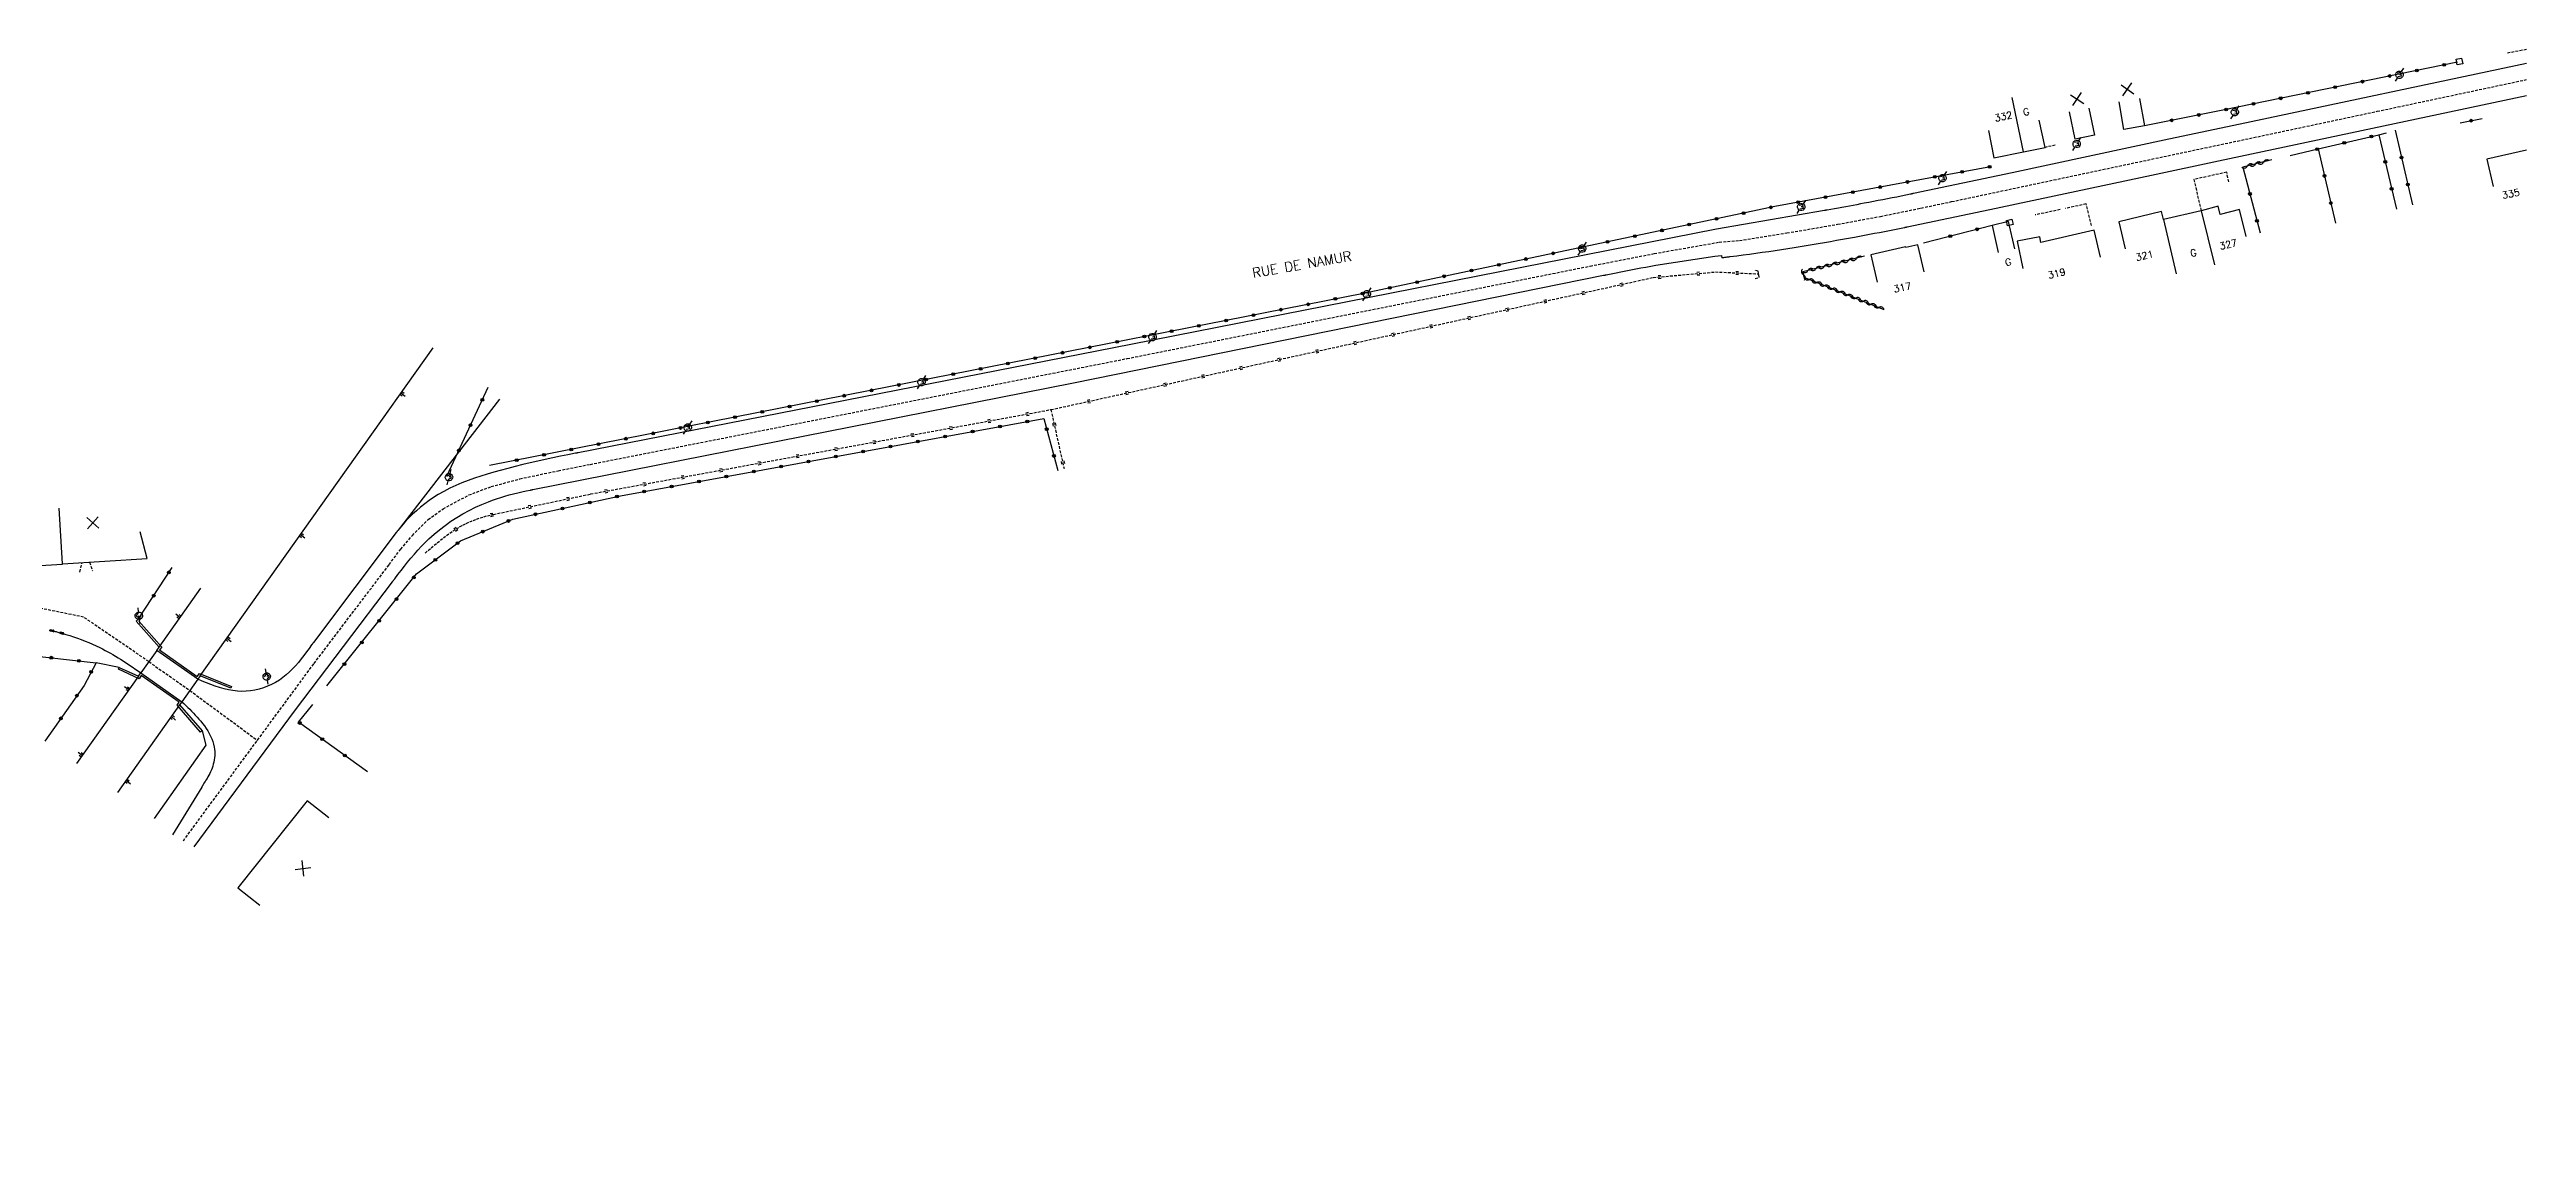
# Model space of a CAD drawing. Header units: millimetres. Extents: x 138000 to 139000, y 124000 to 124998.
# Drawn here: x 138554.7 to 139000, y 124000 to 124196.3 of the extents above; entities that cross this region are included whole.
import ezdxf
from ezdxf.enums import TextEntityAlignment as Align

# ---------------------------------------------------------------- set-up
doc = ezdxf.new("R2010")
doc.units = ezdxf.units.MM
doc.linetypes.add('DASHED', pattern=[0.75, 0.5, -0.25])
doc.layers.get('0').update_dxf_attribs({"linetype": 'CONTINUOUS'})
for name, color, linetype in [('W0001', 6, 'DASHED'), ('W0008', 7, 'CONTINUOUS'), ('W0100', 7, 'CONTINUOUS'), ('W0112', 1, 'DASHED'), ('W0120', 7, 'CONTINUOUS'), ('W0211', 2, 'CONTINUOUS'), ('W0220', 5, 'DASHED'), ('W0310', 3, 'CONTINUOUS'), ('W0322', 7, 'CONTINUOUS'), ('W0400', 7, 'CONTINUOUS'), ('W0471', 7, 'CONTINUOUS'), ('W0989', 7, 'CONTINUOUS'), ('W0991', 7, 'CONTINUOUS'), ('W1102', 7, 'CONTINUOUS')]:
    doc.layers.add(name, color=color, linetype=linetype)
doc.styles.get("Standard").update_dxf_attribs({"font": 'romans.shx', "width": 0.85})

# ---------------------------------------------------------------- blocks, each defined once
blk = doc.blocks.new('t211o')
at = {"color": 0, "linetype": 'Continuous'}
for p, q in [((-0.29, 0.5), (-0.29, 0)), ((0, 1), (0, 0)), ((0.29, 0.5), (0.29, 0))]:
    blk.add_line(p, q, dxfattribs=at)
blk = doc.blocks.new('t112o')
at = {"color": 0, "linetype": 'Continuous'}
for p, q in [((-0.5, 0.5), (0.5, 0.5)), ((-0.5, -0.5), (-0.5, 0.5)), ((0.5, 0.5), (0.5, -0.5)), ((0.5, -0.5), (-0.5, -0.5))]:
    blk.add_line(p, q, dxfattribs=at)
blk = doc.blocks.new('T471')
for p, q in [((-0.333334, 0.333334), (-0.333334, -0.333334)), ((-0.333334, 0.333334), (0.333334, 0.333334)), ((-0.333334, 0), (0, 0)), ((0.500001, 0.500001), (1.000002, 1.000002)), ((-0.500001, -0.500001), (-1.000002, -1.000002)), ((-0.333334, -0.333334), (0.333334, -0.333334))]:
    blk.add_line(p, q)
blk.add_ellipse((0, 0), major_axis=(0.471405, 0.471405), ratio=1, start_param=5.4977871438, end_param=11.780972451)
blk = doc.blocks.new('T400')
for p, q in [((-0.15, 0.3), (0.15, 0.3)), ((-0.15, -0.25), (-0.15, 0.3)), ((-0.15, 0.15), (0.15, 0.15)), ((-0.15, 0), (0.15, 0)), ((0.15, 0.3), (0.15, -0.25)), ((-0.15, -0.15), (0.15, -0.15)), ((-0.15, -0.25), (-0.15, -0.3)), ((-0.15, -0.3), (0.15, -0.3)), ((0.15, -0.3), (0.15, -0.25))]:
    blk.add_line(p, q)
blk = doc.blocks.new('t220o')
at = {"color": 0, "linetype": 'Continuous'}
for p, q in [((-0.25, 0.25), (0.25, 0.25)), ((-0.25, -0.25), (0.25, -0.25))]:
    blk.add_line(p, q, dxfattribs=at)
blk = doc.blocks.new('t310o')
at = {"color": 0, "linetype": 'Continuous'}
for centre, start, end in [((-0.5, 0.38), 216.8699, 323.1304), ((0.5, -0.37), 36.8699, 143.1303)]:
    blk.add_arc(centre, 0.625, start, end, dxfattribs=at)
blk = doc.blocks.new('t322o')
at = {"color": 0, "linetype": 'Continuous'}
for radius in [0.25, 0.15]:
    blk.add_circle((0, 0), radius, dxfattribs=at)
blk = doc.blocks.new('t991o')
at = {"color": 0, "linetype": 'Continuous'}
for p, q in [((-1, 1), (1, -1)), ((-1, -1), (1, 1))]:
    blk.add_line(p, q, dxfattribs=at)

msp = doc.modelspace()

# ---------------------------------------------------------------- linework, layer by layer
at = {"layer": 'W0001'}
for points in [[(138578.77, 124054.06), (138602.28, 124085.96), (138615.77, 124103.71), (138617.84, 124106.48), (138619.94, 124108.96), (138622.78, 124111.82), (138625.45, 124113.73), (138630.08, 124116.23), (138634.09, 124117.73), (138639.25, 124119.13), (138646.17, 124120.6), (138651.89, 124121.74), (138748.44, 124140.76), (138831.67, 124157.39), (138843.2, 124159.64), (138854.88, 124161.69), (138858.52, 124161.98), (138867.05, 124163.34), (138876.17, 124164.9), (138883.88, 124166.33), (138891.14, 124167.81), (138896.66, 124168.98), (138973.17, 124185.21), (139000, 124190.91)], [(138572.55, 124086.27), (138560.84, 124094.27), (138560.84, 124094.27), (138549.34, 124096.62), (138549.34, 124096.62), (138534.45, 124094.48), (138529.94, 124093.08), (138486.38, 124079.77), (138481.05, 124078.11), (138472.36, 124075.21), (138463.62, 124071.92), (138458.64, 124069.84), (138435.48, 124059.48), (138407.55, 124046.8), (138384.27, 124035.72), (138373.78, 124030.7), (138369, 124028.26), (138363.36, 124025.2), (138356.41, 124021.23), (138356.41, 124021.23), (138344.38, 124013.41), (138323.91, 124000)], [(138572.55, 124086.27), (138579.94, 124081.09)], [(138579.94, 124081.09), (138592.09, 124072.12)]]:
    msp.add_lwpolyline(points, dxfattribs=at)
at = {"layer": 'W0008'}
for points in [[(139000, 124193.83), (138948.56, 124182.91), (138935.72, 124180.2), (138907.56, 124174.18), (138889.78, 124170.43), (138889.73, 124170.42), (138889.67, 124170.41), (138889.62, 124170.4), (138889.58, 124170.39), (138889.53, 124170.38), (138889.47, 124170.37), (138889.42, 124170.36), (138889.38, 124170.34), (138889.33, 124170.34), (138889.27, 124170.33), (138888.44, 124170.15), (138887.61, 124169.98), (138886.78, 124169.8), (138885.95, 124169.64), (138885.12, 124169.48), (138884.28, 124169.3), (138883.45, 124169.15), (138882.62, 124168.98), (138881.78, 124168.83), (138880.95, 124168.67), (138880.28, 124168.55), (138879.62, 124168.42), (138878.95, 124168.3), (138878.3, 124168.18), (138877.62, 124168.06), (138876.95, 124167.94), (138876.3, 124167.82), (138875.62, 124167.7), (138874.97, 124167.58), (138874.3, 124167.46), (138874.3, 124167.46), (138874.25, 124167.45), (138874.19, 124167.45), (138874.14, 124167.44), (138874.09, 124167.43), (138874.05, 124167.41), (138873.98, 124167.41), (138873.94, 124167.4), (138873.89, 124167.39), (138873.83, 124167.38), (138873.78, 124167.38)], [(139000, 124187.98), (138944.64, 124176.25), (138932.62, 124173.7), (138903.5, 124167.52), (138888.64, 124164.38), (138888.59, 124164.37), (138888.55, 124164.36), (138888.5, 124164.35), (138888.45, 124164.34), (138888.42, 124164.34), (138888.38, 124164.33), (138888.33, 124164.31), (138888.28, 124164.3), (138888.23, 124164.3), (138888.2, 124164.29), (138887.3, 124164.1), (138886.41, 124163.92), (138885.5, 124163.74), (138884.61, 124163.57), (138883.7, 124163.39), (138882.81, 124163.22), (138881.91, 124163.05), (138881.02, 124162.88), (138880.11, 124162.71), (138879.2, 124162.55), (138878.12, 124162.35), (138877.05, 124162.16), (138875.95, 124161.96), (138874.88, 124161.77), (138873.78, 124161.58), (138872.69, 124161.4), (138871.61, 124161.21), (138870.52, 124161.03), (138869.44, 124160.85), (138868.34, 124160.67), (138867.2, 124160.49), (138866.05, 124160.31), (138864.91, 124160.13), (138863.77, 124159.96), (138862.61, 124159.8), (138861.47, 124159.63), (138860.31, 124159.48), (138859.16, 124159.32), (138858.02, 124159.17), (138856.86, 124159.03), (138856.86, 124159.03), (138856.7, 124159.02), (138856.56, 124159), (138856.41, 124158.98), (138856.25, 124158.96), (138856.09, 124158.95), (138855.94, 124158.93), (138855.8, 124158.91), (138855.64, 124158.89), (138855.48, 124158.88), (138855.33, 124158.86)], [(138873.78, 124167.38), (138854.39, 124164.02), (138749.11, 124143.29), (138649.73, 124123.82), (138649.69, 124123.81), (138649.64, 124123.8), (138649.59, 124123.8), (138649.55, 124123.79), (138649.5, 124123.78), (138649.47, 124123.77), (138649.42, 124123.77), (138649.38, 124123.75), (138649.33, 124123.74), (138649.28, 124123.73), (138647.92, 124123.46), (138646.56, 124123.19), (138645.2, 124122.91), (138643.84, 124122.62), (138642.48, 124122.32), (138641.14, 124122.01), (138639.78, 124121.7), (138638.42, 124121.36), (138637.08, 124121.02), (138635.73, 124120.66), (138634.56, 124120.34), (138633.41, 124120), (138632.25, 124119.64), (138631.11, 124119.26), (138629.98, 124118.85), (138628.86, 124118.41), (138627.75, 124117.95), (138626.67, 124117.44), (138625.61, 124116.88), (138624.56, 124116.29), (138623.75, 124115.77), (138622.94, 124115.23), (138622.16, 124114.65), (138621.41, 124114.05), (138620.66, 124113.41), (138619.95, 124112.76), (138619.27, 124112.08), (138618.59, 124111.37), (138617.97, 124110.64), (138617.36, 124109.88), (138617.33, 124109.84), (138617.3, 124109.8), (138617.27, 124109.76), (138617.23, 124109.72), (138617.2, 124109.67), (138617.17, 124109.63), (138617.14, 124109.59), (138617.11, 124109.55), (138617.08, 124109.51), (138617.05, 124109.46), (138617.05, 124109.46), (138602.17, 124089.73), (138602.14, 124089.68), (138602.11, 124089.63), (138602.06, 124089.59), (138602.03, 124089.55), (138602, 124089.5), (138601.97, 124089.45), (138601.94, 124089.41), (138601.91, 124089.37), (138601.86, 124089.32), (138601.83, 124089.27), (138601.36, 124088.65), (138600.89, 124088.02), (138600.42, 124087.38), (138599.95, 124086.76), (138599.45, 124086.14), (138598.95, 124085.54), (138598.42, 124084.96), (138597.88, 124084.41), (138597.28, 124083.88), (138596.67, 124083.39), (138596.03, 124082.95), (138595.34, 124082.53), (138594.64, 124082.16), (138593.92, 124081.84), (138593.17, 124081.56), (138592.41, 124081.33), (138591.64, 124081.15), (138590.86, 124081.02), (138590.08, 124080.95), (138589.3, 124080.92), (138588.48, 124080.96), (138587.67, 124081.05), (138586.88, 124081.2), (138586.08, 124081.39), (138585.28, 124081.62), (138584.48, 124081.88), (138583.7, 124082.16), (138582.92, 124082.46), (138582.14, 124082.78), (138581.36, 124083.1)], [(138580.7, 124052.99), (138598.73, 124077.38), (138616.34, 124100.61), (138616.39, 124100.66), (138616.42, 124100.73), (138616.47, 124100.78), (138616.52, 124100.84), (138616.56, 124100.9), (138616.59, 124100.95), (138616.64, 124101.01), (138616.69, 124101.06), (138616.73, 124101.12), (138616.77, 124101.18), (138617.34, 124101.93), (138617.92, 124102.68), (138618.5, 124103.42), (138619.09, 124104.16), (138619.69, 124104.89), (138620.3, 124105.61), (138620.92, 124106.31), (138621.56, 124107), (138622.23, 124107.68), (138622.91, 124108.34), (138623.84, 124109.19), (138624.81, 124109.99), (138625.83, 124110.77), (138626.86, 124111.5), (138627.94, 124112.19), (138629.03, 124112.84), (138630.14, 124113.45), (138631.28, 124114.02), (138632.44, 124114.54), (138633.61, 124115.02), (138633.61, 124115.02), (138634.34, 124115.3), (138635.09, 124115.55), (138635.84, 124115.8), (138636.59, 124116.02), (138637.36, 124116.24), (138638.11, 124116.44), (138638.88, 124116.62), (138639.64, 124116.8), (138640.42, 124116.97), (138641.19, 124117.12), (138641.23, 124117.13), (138641.28, 124117.14), (138641.31, 124117.15), (138641.36, 124117.16), (138641.41, 124117.17), (138641.45, 124117.18), (138641.5, 124117.19), (138641.55, 124117.2), (138641.58, 124117.2), (138641.62, 124117.21), (138738.78, 124136.39), (138834.09, 124155.73), (138834.14, 124155.73), (138834.19, 124155.74), (138834.23, 124155.76), (138834.28, 124155.77), (138834.33, 124155.77), (138834.38, 124155.78), (138834.41, 124155.79), (138834.45, 124155.8), (138834.5, 124155.8), (138834.55, 124155.82), (138835.44, 124156), (138836.33, 124156.17), (138837.22, 124156.35), (138838.11, 124156.53), (138839, 124156.7), (138839.89, 124156.88), (138840.8, 124157.05), (138841.69, 124157.21), (138842.58, 124157.37), (138843.47, 124157.53), (138844.66, 124157.73), (138845.83, 124157.92), (138847.02, 124158.11), (138848.19, 124158.29), (138849.38, 124158.47), (138850.56, 124158.64), (138851.75, 124158.8), (138852.92, 124158.98), (138854.11, 124159.14), (138855.27, 124159.3), (138855.33, 124158.86)], [(138554.66, 124091.95), (138555.16, 124091.84), (138555.33, 124091.79), (138555.52, 124091.75), (138555.69, 124091.7), (138555.88, 124091.66), (138556.05, 124091.61), (138556.22, 124091.56), (138556.41, 124091.52), (138556.58, 124091.47), (138556.77, 124091.42), (138556.94, 124091.38), (138556.94, 124091.38), (138557.64, 124091.17), (138558.34, 124090.95), (138559.03, 124090.73), (138559.72, 124090.48), (138560.41, 124090.23), (138561.09, 124089.97), (138561.77, 124089.7), (138562.44, 124089.41), (138563.11, 124089.1), (138563.77, 124088.79), (138563.77, 124088.79), (138564.25, 124088.55), (138564.72, 124088.3), (138565.19, 124088.05), (138565.66, 124087.8), (138566.12, 124087.53), (138566.58, 124087.27), (138567.03, 124086.98), (138567.48, 124086.7), (138567.94, 124086.41), (138568.38, 124086.12), (138568.38, 124086.12), (138568.41, 124086.09), (138568.44, 124086.07), (138568.47, 124086.05), (138568.48, 124086.03), (138568.52, 124086.02), (138568.55, 124085.99), (138568.58, 124085.97), (138568.61, 124085.95), (138568.64, 124085.94), (138568.67, 124085.91), (138571.11, 124084.24)], [(138578.52, 124079.06), (138578.86, 124078.73), (138579.2, 124078.4), (138579.56, 124078.05), (138579.91, 124077.72), (138580.25, 124077.38), (138580.59, 124077.02), (138580.92, 124076.67), (138581.25, 124076.3), (138581.58, 124075.94), (138581.91, 124075.56), (138582.23, 124075.14), (138582.56, 124074.71), (138582.86, 124074.27), (138583.16, 124073.82), (138583.42, 124073.36), (138583.66, 124072.89), (138583.88, 124072.41), (138584.06, 124071.91), (138584.2, 124071.41), (138584.31, 124070.9), (138584.31, 124070.9), (138584.38, 124070.52), (138584.41, 124070.13), (138584.41, 124069.75), (138584.41, 124069.37), (138584.38, 124068.98), (138584.31, 124068.59), (138584.25, 124068.22), (138584.16, 124067.84), (138584.06, 124067.47), (138583.94, 124067.11), (138583.94, 124067.11), (138583.81, 124066.79), (138583.67, 124066.48), (138583.52, 124066.16), (138583.36, 124065.87), (138583.2, 124065.56), (138583.03, 124065.27), (138582.84, 124064.98), (138582.67, 124064.69), (138582.48, 124064.4), (138582.31, 124064.1), (138582.28, 124064.06), (138582.27, 124064.02), (138582.23, 124063.98), (138582.22, 124063.95), (138582.19, 124063.91), (138582.17, 124063.87), (138582.14, 124063.83), (138582.12, 124063.79), (138582.09, 124063.75), (138582.08, 124063.71), (138582.08, 124063.71), (138576.84, 124055.13)]]:
    msp.add_lwpolyline(points, dxfattribs=at)
at = {"layer": 'W0100'}
for points in [[(138921.34, 124185.8), (138922.34, 124180.9), (138918.86, 124180.2), (138917.88, 124185.09)], [(138930.45, 124187.54), (138931.31, 124182.61), (138927.61, 124181.97), (138926.75, 124186.89)], [(138903.28, 124181.74), (138904.27, 124176.84), (138909.58, 124177.91), (138913.47, 124178.73), (138912.42, 124183.62)], [(139000, 124178.25), (138992.88, 124176.58), (138994.02, 124171.71)], [(138949.64, 124162.7), (138948.39, 124167.54), (138944.94, 124166.65), (138944.56, 124168.13), (138941.53, 124167.34), (138934.73, 124165.74), (138934.39, 124167.21), (138926.69, 124165.34), (138927.88, 124160.48)], [(138908.03, 124160.5), (138906.91, 124165.38), (138903.92, 124164.69), (138905.05, 124159.81)], [(138923.42, 124158.98), (138922.3, 124163.85), (138912.7, 124161.65), (138912.5, 124162.66), (138908.47, 124161.86), (138909.44, 124156.95)], [(138891.73, 124156.34), (138890.61, 124161.22), (138888.42, 124160.71), (138888.39, 124160.83), (138882.14, 124159.38), (138883.27, 124154.51)], [(138545.86, 124110.16), (138546.14, 124105.16), (138550.92, 124105.43), (138551.03, 124103.45), (138557.05, 124103.79), (138557.03, 124103.88), (138572.25, 124104.79), (138570.98, 124109.62)], [(138604.92, 124058.16), (138601, 124061.27), (138588.59, 124045.6), (138592.52, 124042.49)]]:
    msp.add_lwpolyline(points, dxfattribs=at)
at = {"layer": 'W0112'}
for points in [[(139000, 124196.32), (138996.33, 124195.62)], [(138915.28, 124179.12), (138913.47, 124178.73)], [(138946.5, 124172.55), (138946.11, 124174.26), (138940.19, 124172.95), (138941.53, 124167.34)], [(138921.83, 124164.69), (138920.86, 124168.55), (138917.12, 124167.75)], [(138916.2, 124167.55), (138911.69, 124166.58)], [(138861.34, 124155.16), (138862.06, 124155.35), (138861.91, 124156.5), (138861.14, 124156.61)], [(138560.19, 124102.38), (138560.58, 124104.09)], [(138561.92, 124104.14), (138562.44, 124102.61)]]:
    msp.add_lwpolyline(points, dxfattribs=at)
at = {"layer": 'W0120'}
for points in [[(138587.28, 124081.49), (138581.81, 124083.72), (138581.36, 124083.1), (138573.98, 124088.29), (138574.42, 124088.88), (138570.31, 124093.53), (138570.7, 124093.95), (138570.95, 124093.7), (138570.78, 124093.52), (138574.88, 124088.9), (138574.48, 124088.37), (138581.28, 124083.59), (138581.69, 124084.15), (138587.41, 124081.82), (138587.28, 124081.49)], [(138573.98, 124088.29), (138571.11, 124084.24)], [(138581.88, 124073.58), (138577.64, 124078.45), (138578.02, 124078.98), (138571.2, 124083.76), (138570.81, 124083.19), (138567.11, 124084.92), (138567.25, 124085.24), (138570.69, 124083.63), (138571.11, 124084.24), (138578.52, 124079.06), (138578.08, 124078.48), (138582.14, 124073.81), (138581.88, 124073.58)], [(138581.36, 124083.1), (138578.52, 124079.06)]]:
    msp.add_lwpolyline(points, dxfattribs=at)
at = {"layer": 'W0211'}
for points in [[(138581.81, 124083.72), (138623.67, 124142.69)], [(138635.61, 124133.44), (138617.36, 124109.88)], [(138574.42, 124088.88), (138581.94, 124099.47)], [(138570.69, 124083.63), (138559.59, 124067.93)], [(138578.08, 124078.48), (138566.95, 124062.72)], [(138582.14, 124073.81), (138582.83, 124071.23), (138573.5, 124058.07)]]:
    msp.add_lwpolyline(points, dxfattribs=at)
at = {"layer": 'W0211', "flags": 128}
msp.add_lwpolyline([(138567.25, 124085.24), (138563.09, 124086.08)], dxfattribs=at)
at = {"layer": 'W0220'}
for points in [[(138734.73, 124131.58), (138843.03, 124155.34), (138854.19, 124156.33), (138862, 124155.98)], [(138622.25, 124105.78), (138622.25, 124105.78), (138622.8, 124106.25), (138623.33, 124106.72), (138623.88, 124107.19), (138624.42, 124107.64), (138624.97, 124108.09), (138625.53, 124108.53), (138626.09, 124108.96), (138626.67, 124109.38), (138627.27, 124109.77), (138627.86, 124110.15), (138628.44, 124110.49), (138629.03, 124110.81), (138629.64, 124111.11), (138630.25, 124111.4), (138630.88, 124111.66), (138631.5, 124111.9), (138632.14, 124112.12), (138632.78, 124112.32), (138633.42, 124112.5), (138634.08, 124112.66), (138634.12, 124112.66), (138634.17, 124112.67), (138634.2, 124112.68), (138634.25, 124112.69), (138634.3, 124112.7), (138634.34, 124112.71), (138634.39, 124112.72), (138634.42, 124112.73), (138634.47, 124112.73), (138634.52, 124112.74), (138651.98, 124116.41), (138734.73, 124131.58), (138737.09, 124120.99)]]:
    msp.add_lwpolyline(points, dxfattribs=at)
at = {"layer": 'W0310'}
for points in [[(138954.2, 124176.46), (138949.03, 124175.19)], [(138881.02, 124159.14), (138869.91, 124156.37), (138870.09, 124155.37), (138884.48, 124149.6)]]:
    msp.add_lwpolyline(points, dxfattribs=at)
at = {"layer": 'W0322'}
for points in [[(138987.59, 124194.05), (138945.44, 124185.42), (138931.31, 124182.61)], [(138957.52, 124177.27), (138962.56, 124178.46), (138962.56, 124178.46), (138973.48, 124181.01), (138973.48, 124181.01), (138974.86, 124181.36)], [(138976.38, 124181.8), (138979.52, 124168.41)], [(138988.09, 124183.15), (138992.03, 124183.91)], [(138962.56, 124178.46), (138965.7, 124165.08)], [(138973.48, 124181.01), (138976.61, 124167.62)], [(138903.62, 124175.26), (138864.86, 124168.09), (138790.92, 124152.48), (138709.83, 124136.49), (138633.8, 124121.52)], [(138949.03, 124175.19), (138952.11, 124163.34)], [(138903.92, 124164.69), (138891.58, 124161.51)], [(138626.2, 124119.71), (138633.59, 124135.63)], [(138604.59, 124081.9), (138620.7, 124102.03), (138628.62, 124107.98), (138637.98, 124111.88), (138657.38, 124116.08), (138733.47, 124129.98), (138735.98, 124120.65)], [(138570.7, 124093.95), (138576.73, 124103.17)], [(138506.97, 124078.82), (138527.3, 124085.82), (138535.95, 124088.27), (138540.67, 124088.59), (138563.09, 124086.08), (138560.91, 124081.98), (138553.84, 124071.98)], [(138611.88, 124066.48), (138599.47, 124075.4), (138602.02, 124078.54)]]:
    msp.add_lwpolyline(points, dxfattribs=at)
at = {"layer": 'W1102'}
for points in [[(138909.58, 124177.91), (138907.56, 124187.7)], [(138934.73, 124165.74), (138937.03, 124156.01)], [(138941.53, 124167.34), (138943.94, 124157.64)], [(138557.03, 124103.88), (138556.44, 124113.88)]]:
    msp.add_lwpolyline(points, dxfattribs=at)

# ---------------------------------------------------------------- block references
at = {"layer": 'W0112'}
for p, rotation in [((138987.95, 124194.18), 280.438948869248), ((138907.1, 124165.23), 282.6064303796418)]:
    msp.add_blockref('t112o', p, dxfattribs=dict(at, rotation=rotation))
at = {"layer": 'W0211'}
for p, rotation in [((138617.89, 124134.55), 230.2928233992534), ((138599.82, 124109.08), 231.7661074938168), ((138578.18, 124094.18), 47.16742649204735), ((138586.59, 124090.45), 230.3644063906757), ((138568.99, 124081.23), 54.16776715170853), ((138576.62, 124076.41), 226.5490920657806), ((138560.64, 124069.41), 53.9168399176293), ((138568.47, 124064.87), 230.9329089489461)]:
    msp.add_blockref('t211o', p, dxfattribs=dict(at, rotation=rotation))
at = {"layer": 'W0220'}
for p, rotation in [((138844.15, 124155.44), 5.082348104826846), ((138851.13, 124156.06), 5.082348104826846), ((138858.11, 124156.15), 357.4238856097843), ((138823.62, 124151.08), 12.3733419526654), ((138830.46, 124152.58), 12.3733419526654), ((138837.3, 124154.08), 12.3733419526654), ((138803.11, 124146.58), 12.3733419526654), ((138809.95, 124148.08), 12.3733419526654), ((138816.78, 124149.58), 12.3733419526654), ((138782.6, 124142.08), 12.3733419526654), ((138789.43, 124143.58), 12.3733419526654), ((138796.27, 124145.08), 12.3733419526654), ((138762.08, 124137.58), 12.3733419526654), ((138768.92, 124139.08), 12.3733419526654), ((138775.76, 124140.58), 12.3733419526654), ((138741.57, 124133.08), 12.3733419526654), ((138748.41, 124134.58), 12.3733419526654), ((138755.25, 124136.08), 12.3733419526654), ((138716.76, 124128.28), 10.38428023036785), ((138723.64, 124129.55), 10.38428023036785), ((138730.53, 124130.81), 10.38428023036785), ((138735.33, 124128.92), 282.564792368787), ((138689.21, 124123.24), 10.38428023036785), ((138696.1, 124124.5), 10.38428023036785), ((138702.99, 124125.76), 10.38428023036785), ((138709.87, 124127.02), 10.38428023036785), ((138668.56, 124119.45), 10.38428023036785), ((138675.44, 124120.71), 10.38428023036785), ((138682.33, 124121.97), 10.38428023036785), ((138736.85, 124122.09), 282.564792368787), ((138647.92, 124115.56), 11.87062265845374), ((138654.79, 124116.93), 10.38428023036785), ((138661.67, 124118.19), 10.38428023036785), ((138627.76, 124110.09), 32.27346607267759), ((138634.22, 124112.68), 9.442510400759021), ((138641.07, 124114.12), 11.87062265845374)]:
    msp.add_blockref('t220o', p, dxfattribs=dict(at, rotation=rotation))
at = {"layer": 'W0310'}
for p, rotation in [((138949.83, 124175.39), 193.8322184859375), ((138951.29, 124175.74), 193.8322184859375), ((138952.75, 124176.1), 193.8322184859375), ((138879.56, 124158.78), 194.0171896176352), ((138870.01, 124155.83), 280.6196552761551), ((138870.83, 124156.6), 194.0171896176352), ((138871.05, 124154.98), 338.1664713557503), ((138872.28, 124156.96), 194.0171896176352), ((138872.44, 124154.43), 338.1664713557503), ((138873.74, 124157.32), 194.0171896176352), ((138875.19, 124157.69), 194.0171896176352), ((138876.65, 124158.05), 194.0171896176352), ((138878.1, 124158.41), 194.0171896176352), ((138873.84, 124153.87), 338.1664713557503), ((138875.23, 124153.31), 338.1664713557503), ((138876.62, 124152.75), 338.1664713557503), ((138878.01, 124152.19), 338.1664713557503), ((138879.41, 124151.64), 338.1664713557503), ((138880.8, 124151.08), 338.1664713557503), ((138882.19, 124150.52), 338.1664713557503), ((138883.58, 124149.96), 338.1664713557503)]:
    msp.add_blockref('t310o', p, dxfattribs=dict(at, rotation=rotation))
at = {"layer": 'W0322'}
for p, rotation in [((138970.52, 124190.55), 191.5628969986874), ((138975.41, 124191.56), 191.5628969986874), ((138980.31, 124192.56), 191.5628969986874), ((138985.21, 124193.56), 191.5628969986874), ((138946.02, 124185.54), 191.5628969986874), ((138950.92, 124186.54), 191.5628969986874), ((138955.82, 124187.55), 191.5628969986874), ((138960.72, 124188.55), 191.5628969986874), ((138965.62, 124189.55), 191.5628969986874), ((138936.22, 124183.59), 191.2611701202502), ((138941.12, 124184.56), 191.2611701202502), ((138962.38, 124178.42), 13.24045663803937), ((138967.25, 124179.55), 13.12634384781017), ((138972.12, 124180.69), 13.12634384781017), ((138977.52, 124176.93), 283.2068684636484), ((138888.74, 124172.51), 190.4703051905567), ((138893.66, 124173.42), 190.4703051905567), ((138898.57, 124174.32), 190.4703051905567), ((138903.49, 124175.23), 190.4703051905567), ((138963.7, 124173.59), 283.2068684636484), ((138974.62, 124176.14), 283.1435499716588), ((138978.66, 124172.06), 283.2068684636484), ((138864.16, 124167.95), 191.9268010386351), ((138869.07, 124168.87), 190.4703051905567), ((138873.99, 124169.78), 190.4703051905567), ((138878.91, 124170.69), 190.4703051905567), ((138883.82, 124171.6), 190.4703051905567), ((138950.29, 124170.35), 284.5684974982555), ((138964.85, 124168.73), 283.2068684636484), ((138975.76, 124171.27), 283.1435499716588), ((138844.59, 124163.81), 191.9268010386351), ((138849.48, 124164.85), 191.9268010386351), ((138854.38, 124165.88), 191.9268010386351), ((138859.27, 124166.91), 191.9268010386351), ((138901.26, 124164), 194.4450645804176), ((138951.55, 124165.51), 284.5684974982555), ((138825.02, 124159.68), 191.9268010386351), ((138829.92, 124160.71), 191.9268010386351), ((138834.81, 124161.75), 191.9268010386351), ((138839.7, 124162.78), 191.9268010386351), ((138896.42, 124162.76), 194.4450645804176), ((138800.56, 124154.51), 191.9268010386351), ((138805.45, 124155.55), 191.9268010386351), ((138810.35, 124156.58), 191.9268010386351), ((138815.24, 124157.61), 191.9268010386351), ((138820.13, 124158.65), 191.9268010386351), ((138780.97, 124150.51), 191.1506289272325), ((138785.87, 124151.48), 191.1506289272325), ((138790.78, 124152.45), 191.1506289272325), ((138795.67, 124153.48), 191.9268010386351), ((138756.44, 124145.68), 191.1506289272325), ((138761.34, 124146.65), 191.1506289272325), ((138766.25, 124147.61), 191.1506289272325), ((138771.16, 124148.58), 191.1506289272325), ((138776.06, 124149.55), 191.1506289272325), ((138736.82, 124141.81), 191.1506289272325), ((138741.72, 124142.78), 191.1506289272325), ((138746.63, 124143.75), 191.1506289272325), ((138751.53, 124144.71), 191.1506289272325), ((138712.29, 124136.98), 191.1506289272325), ((138717.19, 124137.94), 191.1506289272325), ((138722.1, 124138.91), 191.1506289272325), ((138727.01, 124139.88), 191.1506289272325), ((138731.91, 124140.84), 191.1506289272325), ((138632.52, 124133.32), 65.09999974032043), ((138687.76, 124132.15), 191.1434394312494), ((138692.67, 124133.11), 191.1434394312494), ((138697.57, 124134.08), 191.1434394312494), ((138702.48, 124135.04), 191.1434394312494), ((138707.38, 124136.01), 191.1434394312494), ((138630.41, 124128.78), 65.09999974032043), ((138668.14, 124128.28), 191.1434394312494), ((138673.04, 124129.25), 191.1434394312494), ((138677.95, 124130.21), 191.1434394312494), ((138682.85, 124131.18), 191.1434394312494), ((138720.66, 124127.64), 10.35663393325075), ((138725.58, 124128.54), 10.35663393325075), ((138730.49, 124129.44), 10.35663393325075), ((138733.98, 124128.08), 285.0802842429875), ((138628.31, 124124.25), 65.09999974032043), ((138643.61, 124123.45), 191.1434394312494), ((138648.51, 124124.41), 191.1434394312494), ((138653.42, 124125.38), 191.1434394312494), ((138658.33, 124126.35), 191.1434394312494), ((138663.23, 124127.31), 191.1434394312494), ((138696.06, 124123.15), 10.35663393325075), ((138700.98, 124124.05), 10.35663393325075), ((138705.9, 124124.95), 10.35663393325075), ((138710.82, 124125.85), 10.35663393325075), ((138715.74, 124126.74), 10.35663393325075), ((138735.28, 124123.25), 285.0802842429875), ((138638.7, 124122.48), 191.1434394312494), ((138671.47, 124118.65), 10.35663393325075), ((138676.39, 124119.55), 10.35663393325075), ((138681.31, 124120.45), 10.35663393325075), ((138686.23, 124121.35), 10.35663393325075), ((138691.15, 124122.25), 10.35663393325075), ((138651.83, 124114.88), 12.20819702241881), ((138656.72, 124115.94), 12.20819702241881), ((138661.63, 124116.86), 10.35663393325075), ((138666.55, 124117.76), 10.35663393325075), ((138637.22, 124111.56), 22.65350090844973), ((138642.06, 124112.76), 12.20819702241881), ((138646.95, 124113.82), 12.20819702241881), ((138628.07, 124107.56), 36.88783023449283), ((138632.6, 124109.64), 22.65350090844973), ((138576.17, 124102.32), 56.82791359084126), ((138620.21, 124101.42), 51.33502095047721), ((138624.07, 124104.56), 36.88783023449283), ((138573.44, 124098.13), 56.82791359084126), ((138617.09, 124097.51), 51.33502095047721), ((138613.97, 124093.61), 51.33502095047721), ((138610.84, 124089.71), 51.33502095047721), ((138555.03, 124086.98), 353.6182186367486), ((138560, 124086.42), 353.6182186367486), ((138562.21, 124084.42), 241.9271505359078), ((138607.72, 124085.8), 51.33502095047721), ((138559.62, 124080.15), 234.747280327717), ((138556.73, 124076.07), 234.747280327717), ((138599.69, 124075.24), 144.3023119167038), ((138603.75, 124072.32), 144.3023119167038), ((138607.81, 124069.4), 144.3023119167038)]:
    msp.add_blockref('t322o', p, dxfattribs=dict(at, rotation=rotation))
msp.add_blockref('t322o', (138990.06, 124183.53), dxfattribs=at)
at = {"layer": 'W0400'}
for p, rotation in [((138555.15, 124091.84), 75.50974928693246), ((138556.94, 124091.37), 73.56360899183734)]:
    msp.add_blockref('T400', p, dxfattribs=dict(at, rotation=rotation))
at = {"layer": 'W0471'}
for p, rotation in [((138977.16, 124191.79), 191.9876601390145), ((138947.58, 124185.05), 191.3588840375955), ((138919.14, 124179.34), 192.0599405496236), ((138895.01, 124173.19), 191.908988428749), ((138869.62, 124168.01), 189.7166858178013), ((138830.25, 124160.53), 191.3006127466116), ((138791.54, 124152.32), 191.3006127465102), ((138753.02, 124144.62), 191.3006127465428), ((138711.47, 124136.51), 191.1421965235692), ((138669.44, 124128.37), 191.1421965231415), ((138626.53, 124119.43), 208.3181874197207), ((138570.77, 124094.52), 50.04662916651682), ((138593.75, 124083.59), 233.6021281140758)]:
    msp.add_blockref('T471', p, dxfattribs=dict(at, rotation=rotation))
at = {"layer": 'W0991'}
for p, rotation in [((138928.27, 124189.18), 9.814476073493843), ((138919.22, 124187.41), 11.39761085556941), ((138562.49, 124111.22), 3.408038154847066), ((138600.29, 124049.09), 51.6200747686288)]:
    msp.add_blockref('t991o', p, dxfattribs=dict(at, rotation=rotation))

# ---------------------------------------------------------------- texts
at = {"layer": 'W0989'}
msp.add_text('RUE DE NAMUR', height=1.75, rotation=10, dxfattribs=at).set_placement((138779.86, 124157.69), align=Align.MIDDLE)
at = {"layer": 'W0991'}
for s, rotation, p in [('G', 12, (138910.06, 124185.12)), ('332', 12, (138905.96, 124184.29)), ('335', 11, (138997.19, 124170.39)), ('321', 13, (138931.33, 124159.26)), ('G', 13, (138940.12, 124159.76)), ('327', 13, (138946.39, 124161.28)), ('G', 12, (138906.83, 124158.11)), ('319', 13, (138915.55, 124156.06)), ('317', 12, (138887.8, 124153.55))]:
    msp.add_text(s, height=1.25, rotation=rotation, dxfattribs=at).set_placement(p, align=Align.MIDDLE)

doc.saveas('drawing.dxf')
